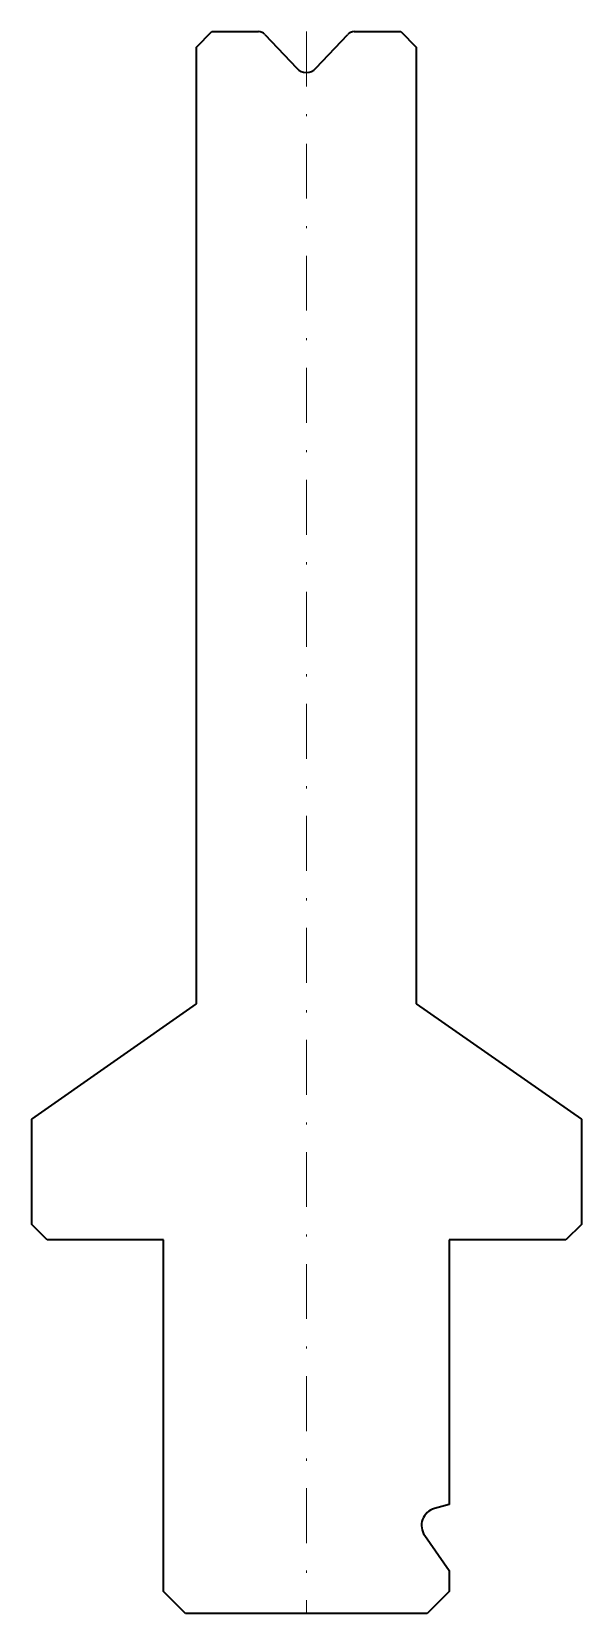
# Model space of a CAD drawing. Header units: millimetres. Extents: x -12.5 to 12.5, y -72 to 0.
import ezdxf

# ---------------------------------------------------------------- set-up
doc = ezdxf.new("R2010")
doc.units = ezdxf.units.MM
doc.header["$LTSCALE"] = 5
doc.linetypes.add('AUSGEZOGEN', pattern=[0])
doc.linetypes.add('DASHDOT', pattern=[1, 0.5, -0.25, 0, -0.25])
doc.layers.add('2', color=7, linetype='Continuous')

msp = doc.modelspace()

# ---------------------------------------------------------------- linework, layer by layer
at = {"layer": '2', "color": 7, "linetype": 'AUSGEZOGEN', "lineweight": 35}
for p, q in [((-5, -0.7), (-4.3, 0)), ((-4.3, 0), (-2.174, 0)), ((2.174, 0), (4.3, 0)), ((4.3, 0), (5, -0.7)), ((-5, -44.254), (-5, -0.7)), ((-1.882, -0.127), (-0.438, -1.67)), ((0.438, -1.67), (1.882, -0.127)), ((5, -0.7), (5, -44.254)), ((-12.492, -49.5), (-5, -44.254)), ((5, -44.254), (12.508, -49.511)), ((-12.492, -54.3), (-12.492, -49.5)), ((12.508, -49.511), (12.508, -54.3)), ((-11.792, -55), (-12.492, -54.3)), ((12.508, -54.3), (11.808, -55)), ((-6.5, -55), (-11.792, -55)), ((-6.5, -71), (-6.5, -55)), ((11.808, -55), (6.5, -55)), ((6.5, -55), (6.5, -67.049)), ((6.5, -67.049), (5.833, -67.228)), ((5.384, -68.46), (6.5, -70.053)), ((6.5, -70.053), (6.5, -71)), ((-5.5, -72), (-6.5, -71)), ((6.5, -71), (5.5, -72)), ((5.5, -72), (-5.5, -72))]:
    msp.add_line(p, q, dxfattribs=at)
at = {"layer": '2', "color": 7, "linetype": 'DASHDOT', "lineweight": 18}
msp.add_line((0, 0), (0, -72), dxfattribs=at)
at = {"layer": '2', "color": 7, "linetype": 'AUSGEZOGEN', "lineweight": 35}
for centre, radius, start, end in [((2.174, -0.4), 0.4, 90, 136.91667), ((-2.174, -0.4), 0.4, 43.08333, 90), ((0, -1.26), 0.6, 223.08333, 316.91667), ((6.04, -68.001), 0.8, 105, 215)]:
    msp.add_arc(centre, radius, start, end, dxfattribs=at)

doc.saveas('drawing.dxf')
